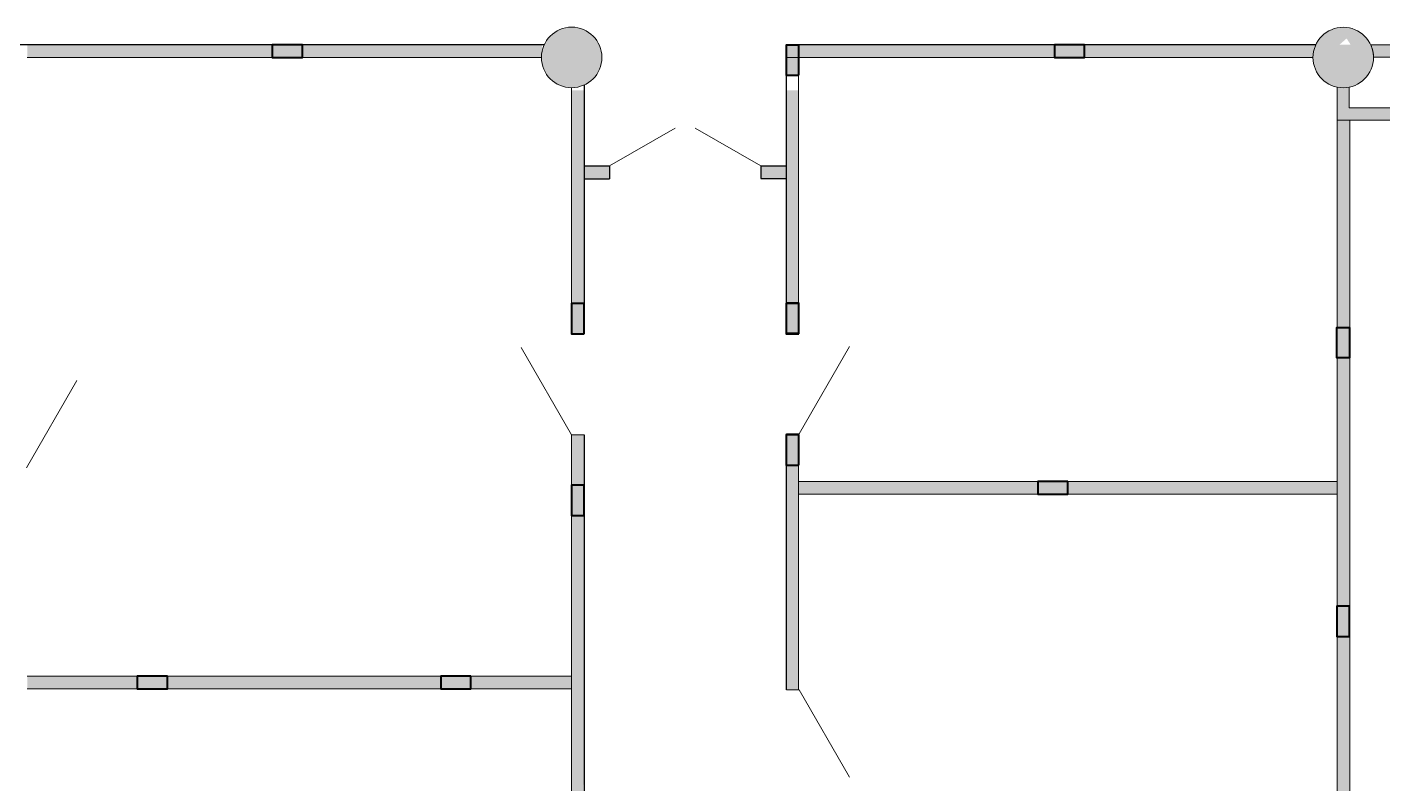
# Model space of a CAD drawing. Header units: millimetres. Extents: x 72919 to 485785, y -53256 to 338519.
# Drawn here: x 239386 to 252829, y 202103 to 209607 of the extents above; entities that cross this region are included whole.
import ezdxf

# ---------------------------------------------------------------- set-up
doc = ezdxf.new("R2010")
doc.units = ezdxf.units.MM
doc.layers.add('door', color=177, linetype='Continuous', lineweight=9)
doc.layers.add('wall', color=5, linetype='Continuous', lineweight=40)

# ---------------------------------------------------------------- blocks, each defined once
blk = doc.blocks.new('сердечник для 125')
at = {"lineweight": 40, "ltscale": 200, "true_color": 0x000000}
h = blk.add_hatch(color=18, dxfattribs=at)
h.dxf.hatch_style = 1
h.paths.add_polyline_path([(-779283, 728683), (-779583, 728683), (-779583, 728558), (-779283, 728558)])
at = {"color": 18, "lineweight": 40, "true_color": 0x000000}
blk.add_lwpolyline([(-779283, 728683), (-779583, 728683), (-779583, 728558), (-779283, 728558)], close=True, dxfattribs=at)
at = {"ltscale": 0.740741}
for points in [[(-779408, 728682), (-779408, 728683)], [(-779283, 728558), (-779283, 728558)]]:
    blk.add_lwpolyline(points, dxfattribs=at)

msp = doc.modelspace()

# ---------------------------------------------------------------- hatches: boundary and pattern name
at = {"ltscale": 500, "true_color": 0x000000}
h = msp.add_hatch(color=18, dxfattribs=at)
h.dxf.hatch_style = 1
edge = h.paths.add_edge_path()
edge.add_arc((244785.4353, 209306.72463), 300, 0, 360)
h = msp.add_hatch(color=18, dxfattribs=at)
h.dxf.hatch_style = 1
edge = h.paths.add_edge_path()
edge.add_arc((252435.43379, 209304.99944), 300, 0, 360)
h = msp.add_hatch(color=18, dxfattribs=at)
h.dxf.hatch_style = 1
h.paths.add_polyline_path([(239386.83611, 209431.00932), (239386.83613, 209305.993), (244492.66346, 209306.01928), (244492.66344, 209431.00322)])
h = msp.add_hatch(color=18, dxfattribs=at)
h.dxf.hatch_style = 1
h.paths.add_polyline_path([(252162.50158, 209431.00932), (252162.50156, 209305.993), (247035.8563, 209306.01928), (247035.85632, 209431.00322)])
h = msp.add_hatch(color=18, dxfattribs=at)
h.dxf.hatch_style = 1
edge = h.paths.add_edge_path()
edge.add_line((253835.43379, 208804.99944), (252495.43379, 208804.99944))
edge.add_line((252495.43379, 208804.99944), (252495.43379, 209011.06067))
edge.add_arc((252435.43379, 209304.99944), 300, 258.463040967, 281.536959033, ccw=False)
edge.add_line((252375.43379, 209011.06067), (252375.43379, 208684.99944))
edge.add_line((252375.43379, 208684.99944), (253955.43379, 208684.99944))
edge.add_line((253955.43379, 208684.99944), (253955.43379, 209429.87123))
edge.add_line((253955.43379, 209429.87123), (252708.77899, 209429.84765))
edge.add_arc((252435.43531, 209306.22228), 300, -0.233544822, 24.335851111, ccw=False)
edge.add_line((252735.43282, 209304.99944), (253835.43379, 209305.10535))
edge.add_line((253835.43379, 209305.10535), (253835.43379, 208804.99944))
h = msp.add_hatch(color=18, dxfattribs=at)
h.dxf.hatch_style = 1
h.paths.add_polyline_path([(252397.88331, 209431.91986), (255925.26129, 209431.82259), (255925.26129, 209430.42104), (256305.26129, 209430.42104), (256305.25958, 209430.49709), (259342.91574, 209430.41333), (259437.14922, 209429.97492), (259410.43379, 209304.99944), (259210.43563, 209305.0945), (256305.26129, 209304.99944), (255925.26129, 209304.99944), (255925.26129, 209305.10082), (253696.01823, 209304.99944), (252535.432, 209307.63141), (252527.70853, 209373.87109), (252503.45712, 209440.99731), (252469.05074, 209494.43447)])
h = msp.add_hatch(color=18, dxfattribs=at)
h.dxf.hatch_style = 1
h.paths.add_polyline_path([(244777.81923, 206592.63102), (244902.83556, 206592.63104), (244903.6171, 208978.58097), (244778.63317, 208978.58095)])
h = msp.add_hatch(color=18, dxfattribs=at)
h.dxf.hatch_style = 1
h.paths.add_polyline_path([(246907.53992, 206592.63102), (247032.55625, 206592.63104), (247033.33779, 208978.58097), (246908.35386, 208978.58095)])
h = msp.add_hatch(color=18, dxfattribs=at)
h.dxf.hatch_style = 1
h.paths.add_polyline_path([(252369.69714, 201955.65815), (252494.71347, 201955.65818), (252495.49501, 208978.58097), (252370.51108, 208978.58095)])
h = msp.add_hatch(color=18, dxfattribs=at)
h.dxf.hatch_style = 1
h.paths.add_polyline_path([(244848.37154, 208231.37939), (244848.37156, 208106.36306), (245160.26313, 208106.38935), (245160.26311, 208231.37328)])
h = msp.add_hatch(color=18, dxfattribs=at)
h.dxf.hatch_style = 1
h.paths.add_polyline_path([(245160.48686, 208230.1933), (245160.48683, 208105.17697), (244910.58763, 208105.20208), (244910.58765, 208230.18602)])
h = msp.add_hatch(color=18, dxfattribs=at)
h.dxf.hatch_style = 1
h.paths.add_polyline_path([(246660.26428, 208231.37939), (246660.2643, 208106.36306), (246910.16351, 208106.38817), (246910.16348, 208231.37211)])
h = msp.add_hatch(color=18, dxfattribs=at)
h.dxf.hatch_style = 1
h.paths.add_polyline_path([(246972.37959, 208230.1933), (246972.37957, 208105.17697), (246660.488, 208105.20326), (246660.48802, 208230.18719)])
h = msp.add_hatch(color=18, dxfattribs=at)
h.dxf.hatch_style = 1
h.paths.add_polyline_path([(244777.73536, 201932.94781), (244902.75169, 201932.94783), (244903.51237, 205564.92921), (244778.52844, 205564.92919)])
h = msp.add_hatch(color=18, dxfattribs=at)
h.dxf.hatch_style = 1
h.paths.add_polyline_path([(246907.45605, 203035.54793), (247032.47238, 203035.54795), (247033.23307, 205564.92921), (246908.24913, 205564.92919)])
h = msp.add_hatch(color=18, dxfattribs=at)
h.dxf.hatch_style = 1
h.paths.add_polyline_path([(252439.03966, 205102.49141), (252439.03964, 204977.47508), (247035.67362, 204977.50034), (247035.67364, 205102.48428)])
h = msp.add_hatch(color=18, dxfattribs=at)
h.dxf.hatch_style = 1
h.paths.add_polyline_path([(239386.95453, 203170.71168), (239386.95455, 203045.69535), (244784.27123, 203044.93466), (244784.27121, 203169.9186)])

# ---------------------------------------------------------------- linework, layer by layer
at = {"color": 18, "ltscale": 500, "true_color": 0x000000}
for p, q in [((246910.65854, 209430.84885), (246910.66267, 208228.83543)), ((252162.08695, 209429.83731), (246910.65855, 209429.73797)), ((244512.02156, 209429.6926), (237408.9097, 209429.55824)), ((244910.42591, 209033.50017), (244910.42591, 208228.7976)), ((244910.41531, 208229.97734), (245160.26269, 208229.97347)), ((244910.42591, 208228.7976), (244910.42591, 206564.93037)), ((245160.26269, 208229.97347), (245160.26312, 208103.97766)), ((246660.26269, 208228.98282), (246660.26312, 208103.98282)), ((246660.26507, 208229.98335), (246910.11246, 208229.97949)), ((246910.66267, 208228.83543), (246910.66836, 206574.92994)), ((244910.41336, 208103.9768), (245160.26312, 208103.97766)), ((246660.26312, 208103.98282), (246914.92959, 208103.98369)), ((244910.42591, 205564.93037), (244910.42591, 201929.18503)), ((246910.67179, 205574.92994), (246910.68052, 203035.54751))]:
    msp.add_line(p, q, dxfattribs=at)
at = {"layer": 'door', "linetype": 'ByBlock', "ltscale": 100}
for p, q in [((245160.67879, 208229.97347), (245810.013, 208605.29344)), ((246660.67861, 208230.71253), (246010.97487, 208605.39246)), ((244284.07004, 206430.95577), (244784.07004, 205564.93037)), ((247540.55894, 206440.95577), (247040.55894, 205574.93037)), ((239879.42593, 206101.51507), (239379.42593, 205235.48966)), ((247540.55894, 202169.52254), (247040.55894, 203035.54794))]:
    msp.add_line(p, q, dxfattribs=at)
at = {"layer": 'wall', "color": 18, "lineweight": 18, "ltscale": 0.007407, "true_color": 0x000000}
for p, q in [((244485.4378, 209304.99944), (239385.56639, 209304.99944)), ((252135.4378, 209304.99944), (246910.38491, 209304.99944)), ((247035.65897, 209304.99944), (247035.66836, 206574.93037)), ((244785.38761, 209006.22571), (244785.43379, 206564.93037)), ((252375.43379, 208684.99944), (252375.43379, 201948.93821)), ((252500.43379, 208684.99944), (252500.43379, 201947.87314)), ((244910.42591, 206864.93064), (244784.07004, 206864.93064)), ((247040.55891, 206874.93064), (246914.93829, 206874.93021)), ((244910.42591, 206564.93037), (244785.43379, 206564.93037)), ((247040.55891, 206574.93037), (246914.93485, 206574.92994)), ((244784.07004, 205564.93037), (244784.1383, 201956.46011)), ((244910.42591, 205564.93037), (244784.07004, 205564.93037)), ((247040.55891, 205574.93037), (246914.93829, 205574.92994)), ((247035.67179, 205574.93037), (247035.68052, 203035.54794)), ((252375.43379, 205101.53296), (247035.67342, 205101.43196)), ((252375.43379, 204975.09468), (247035.67385, 204975.09468)), ((244784.11534, 203169.92454), (239385.65836, 203169.82245)), ((244784.11772, 203044.54797), (239385.65594, 203044.54797)), ((247040.55891, 203035.54794), (246914.94701, 203035.54751))]:
    msp.add_line(p, q, dxfattribs=at)
msp.add_lwpolyline([(252375.43379, 209011.06067), (252375.43379, 208684.99944), (253955.43379, 208684.99944), (253955.43379, 209429.87123), (252708.22112, 209429.84764, -0.1031523419), (252735.43379, 209309.99944), (253835.43379, 209310.10535), (253835.43379, 208804.99944), (252495.43379, 208804.99944), (252495.43379, 209011.06067, -0.1010205144)], format="xyb", close=True, dxfattribs=at)
for centre in [(244785.43531, 209306.22228), (252435.43379, 209304.99944)]:
    msp.add_circle(centre, 300, dxfattribs=at)

# ---------------------------------------------------------------- block references
for p in [(1021398.49605, -519252.68859), (1029154.10859, -519252.68859), (1028988.87507, -523581.19371), (1020061.43624, -525512.46178), (1023069.73598, -525512.46178)]:
    msp.add_blockref('сердечник для 125', p, dxfattribs=at)
at = {"layer": 'wall', "color": 18, "lineweight": 18, "ltscale": 0.007407, "true_color": 0x000000, "rotation": 270}
for p in [(-481646.81986, -570153.58586), (-483773.30671, -572718.3911), (-481646.7146, -572718.35087), (-481646.7146, -574018.35115), (-483773.30671, -574518.39137), (-476185.09447, -575718.32203)]:
    msp.add_blockref('сердечник для 125', p, dxfattribs=at)
at = {"layer": 'wall', "color": 18, "lineweight": 18, "ltscale": 0.007407, "true_color": 0x000000, "xscale": -1, "rotation": 270}
msp.add_blockref('сердечник для 125', (-476185.09447, 985910.43418), dxfattribs=at)

doc.saveas('drawing.dxf')
